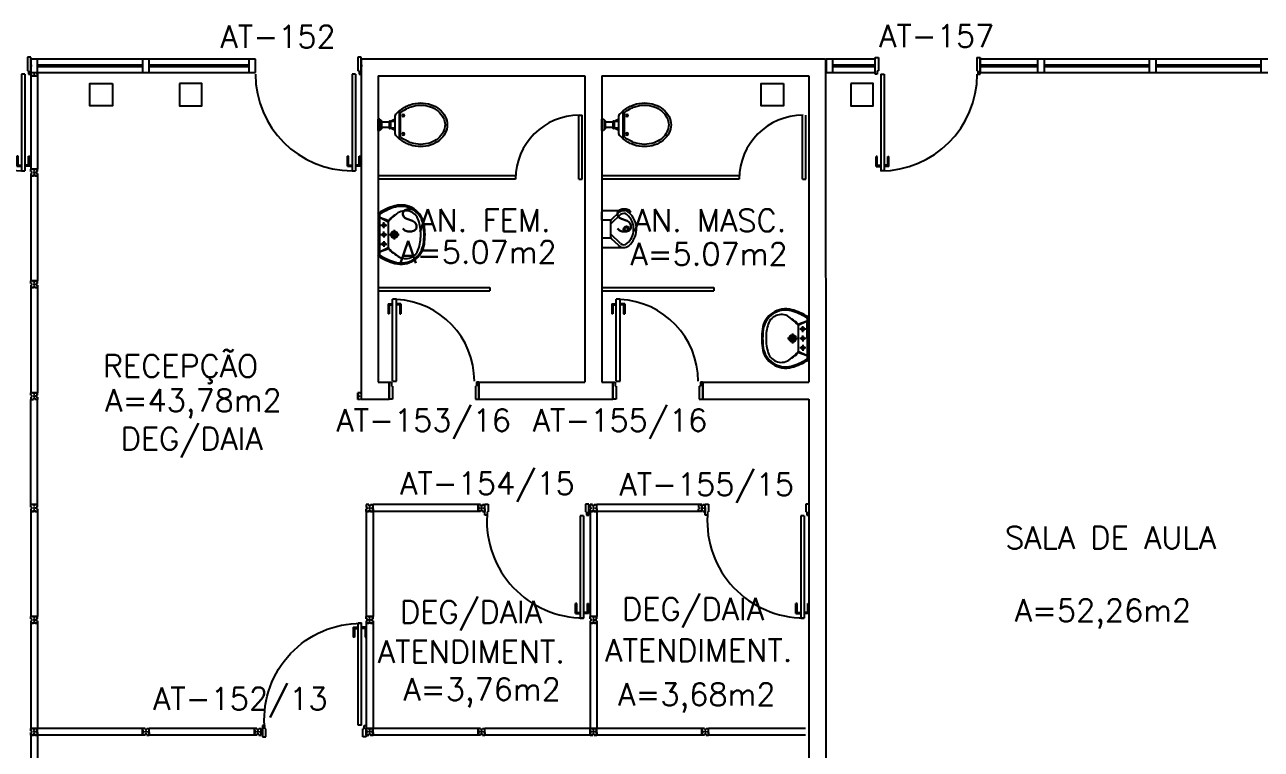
# Model space of a CAD drawing. Extents: x -250 to -5, y 354 to 449.
# Drawn here: x -87.68 to -76.63, y 379.13 to 385.61 of the extents above; entities that cross this region are included whole.
import ezdxf
from ezdxf.enums import TextEntityAlignment as Align

# ---------------------------------------------------------------- set-up
doc = ezdxf.new("R2010")
doc.units = 0
doc.header["$LTSCALE"] = 0.02
doc.header["$MEASUREMENT"] = 0
doc.layers.get('0').update_dxf_attribs({"linetype": 'CONTINUOUS'})
for name, color, linetype in [('ALV', 2, 'CONTINUOUS'), ('DIV', 2, 'CONTINUOUS'), ('ESQ', 2, 'CONTINUOUS'), ('ESTR', 3, 'CONTINUOUS'), ('PEÇAS', 1, 'CONTINUOUS'), ('TEXT_CENTRO_CUSTO', 1, 'CONTINUOUS'), ('TEXTO', 2, 'CONTINUOUS'), ('TEXTO-ENDEREÇO', 2, 'CONTINUOUS'), ('ÁREA', 2, 'CONTINUOUS')]:
    doc.layers.add(name, color=color, linetype=linetype)
doc.styles.add('UNB-100', font='simplex.shx', dxfattribs={"height": 0.2})
doc.styles.add('UNB-100-1', font='simplex.shx', dxfattribs={"height": 0.2})

# ---------------------------------------------------------------- blocks, each defined once
blk = doc.blocks.new('DIVMT-TTS')
for p, q in [((-0.03, 0.03), (-0.03, 0.006)), ((-0.008, 0.03), (-0.03, 0.03)), ((-0.0185, 0.006), (-0.03, 0.006)), ((-0.0185, -0.006), (-0.0185, 0.006)), ((-0.008, 0.03), (-0.008, 0.02)), ((-0.008, 0.02), (0.008, 0.02)), ((-0.0051, 0), (0.0051, 0)), ((0.0051, 0), (-0.0051, 0)), ((-0.0051, 0), (0.0051, 0)), ((0, -0.0051), (0, 0.0051)), ((0, 0.0051), (0, -0.0051)), ((0.008, 0.03), (0.008, 0.02)), ((0.008, 0.03), (0.03, 0.03)), ((0.0205, 0.006), (0.03, 0.006)), ((0.0205, -0.006), (0.0205, 0.006)), ((0.0205, 0.006), (0.0205, -0.006)), ((0.0205, 0.006), (0.03, 0.006)), ((0.97, 0.03), (0.03, 0.03)), ((0.03, 0.006), (0.03, 0.03)), ((0.03, -0.03), (0.03, 0.03)), ((0.03, -0.005), (0.03, 0.005)), ((0.97, -0.03), (0.97, 0.03)), ((0.97, 0.03), (0.97, 0.009)), ((0.97, 0.009), (0.97, 0.027)), ((0.9795, 0.006), (0.97, 0.006)), ((0.97, -0.005), (0.97, 0.005)), ((0.9795, 0.006), (0.9795, -0.006)), ((1.0051, 0), (0.9949, 0)), ((1, 0.0051), (1, -0.0051)), ((-0.0185, -0.006), (-0.03, -0.006)), ((-0.03, -0.03), (-0.03, -0.006)), ((-0.008, -0.03), (-0.03, -0.03)), ((-0.008, -0.03), (-0.008, -0.02)), ((-0.008, -0.02), (0.008, -0.02)), ((0.008, -0.03), (0.008, -0.02)), ((0.008, -0.03), (0.03, -0.03)), ((0.0205, -0.006), (0.03, -0.006)), ((0.0205, -0.006), (0.03, -0.006)), ((0.03, -0.006), (0.03, -0.03)), ((0.97, -0.03), (0.03, -0.03)), ((0.9795, -0.006), (0.97, -0.006)), ((0.97, -0.009), (0.97, -0.027))]:
    blk.add_line(p, q)
blk = doc.blocks.new('VDC-P-TTS')
for p, q in [((-0.127, 0.192), (0.127, 0.192)), ((-0.109, 0.202), (0.109, 0.202)), ((-0.068, 0.152), (0.068, 0.152)), ((-0.05, 0.152), (-0.03, 0.11)), ((-0.03, 0.152), (-0.03, 0.11)), ((0.03, 0.152), (0.03, 0.11)), ((0.05, 0.152), (0.03, 0.11)), ((-0.05, 0.015), (-0.05, 0)), ((-0.05, 0), (0.05, 0)), ((0.045, 0.02), (-0.045, 0.02)), ((-0.04, 0.025), (-0.04, 0.02)), ((0.035, 0.03), (-0.035, 0.03)), ((0.03, 0.11), (-0.03, 0.11)), ((0.03, 0.1), (-0.03, 0.1)), ((-0.025, 0.1), (-0.025, 0.03)), ((0.025, 0.1), (0.025, 0.03)), ((0.04, 0.025), (0.04, 0.02)), ((0.05, 0.015), (0.05, 0))]:
    blk.add_line(p, q)
for points in [[(0.16, 0.244, 0.050424), (0.18, 0.288, 0.082137), (0.195, 0.381, 0.082137), (0.18, 0.474, 0.090148), (0.138, 0.549, 0.104406), (0.073, 0.601, 0.117345), (0, 0.619, 0.117345), (-0.073, 0.601, 0.104406), (-0.138, 0.549, 0.090148), (-0.18, 0.474, 0.082137), (-0.195, 0.381, 0.082137)], [(0.142, 0.254, 0.050424), (0.161, 0.295, 0.082137), (0.175, 0.381, 0.082137), (0.161, 0.468, 0.090148), (0.122, 0.536, 0.104406), (0.064, 0.583, 0.117345), (0, 0.599, 0.117345), (-0.064, 0.583, 0.104406), (-0.122, 0.536, 0.090148), (-0.161, 0.468, 0.082137), (-0.175, 0.381, 0.082137)], [(-0.195, 0.381, 0.082137), (-0.18, 0.288, 0.050424), (-0.16, 0.244, 0.104406)], [(-0.175, 0.381, 0.082137), (-0.161, 0.295, 0.050424), (-0.142, 0.254, 0.050424)]]:
    blk.add_lwpolyline(points, format="xyb")
for centre in [(-0.083, 0.226), (0.083, 0.226)]:
    blk.add_circle(centre, 0.0101)
for centre, radius, start, end in [((0.08, 0.36), 0.266, 205.6863, 226.7558), ((0.08, 0.36), 0.246, 205.6863, 219.7706), ((-0.08, 0.36), 0.266, 313.2442, 334.3137), ((-0.08, 0.36), 0.246, 320.2294, 334.3137), ((-0.068, 0.202), 0.05, 226.7558, 270), ((0.068, 0.202), 0.05, 270, 313.2442), ((-0.045, 0.015), 0.005, 90, 180), ((-0.035, 0.025), 0.005, 90, 180), ((-0.03, 0.105), 0.005, 90, 270), ((0.03, 0.105), 0.005, 270, 90), ((0.035, 0.025), 0.005, 0, 90), ((0.045, 0.015), 0.005, 360, 90)]:
    blk.add_arc(centre, radius, start, end)
blk = doc.blocks.new('MICTR-P-TTS')
for p, q in [((0, 0.08), (0, 0.155)), ((0.01, 0.165), (0.205, 0.165)), ((0.168, 0.129), (0.08, 0.046)), ((0.151, 0.147), (0.083, 0.083)), ((0, 0.08), (0, -0.08)), ((0.081, 0.08), (0, 0.08)), ((0.08, -0.076), (0.08, 0.076)), ((0, -0.08), (0, -0.155)), ((0, -0.08), (0.081, -0.08)), ((0.168, -0.129), (0.08, -0.046)), ((0.151, -0.147), (0.083, -0.083)), ((0.01, -0.165), (0.205, -0.165))]:
    blk.add_line(p, q)
for radius in [0.025, 0.015]:
    blk.add_circle((0.22, 0), radius)
for centre, radius, start, end in [((0.01, 0.155), 0.01, 90, 180), ((0.197, 0.098), 0.0675, 49.5319, 133.3634), ((0.197, 0.098), 0.0425, 49.5319, 133.3634), ((0.114, 0), 0.171, 357.4005, 49.5319), ((0.114, 0), 0.196, 358.2793, 49.5319), ((0.09, 0.076), 0.01, 133.3634, 180), ((0.09, -0.076), 0.01, 180, 226.6366), ((0.114, 0), 0.171, 310.4681, 357.3509), ((0.114, 0), 0.196, 310.4681, 357.7012), ((0.01, -0.155), 0.01, 180, 270), ((0.197, -0.098), 0.0675, 226.6366, 310.4681), ((0.197, -0.098), 0.0425, 226.6366, 310.4681)]:
    blk.add_arc(centre, radius, start, end)
blk = doc.blocks.new('PILINT-TTS')
for points in [[(-0.2, 0), (-0.2, -0.2), (0, -0.2), (0, 0)], [(-0.8, 0), (-0.8, -0.2), (-1, -0.2), (-1, 0)], [(-0.8, -8.39), (-0.8, -8.99), (-1, -8.99), (-1, -8.39)]]:
    blk.add_lwpolyline(points, close=True)
blk.add_lwpolyline([(-0.2, -8.99), (0, -8.99), (0, -8.39), (-0.2, -8.39), (-0.2, -8.99)])
blk = doc.blocks.new('PE80-TTS')
for p, q in [((0.075, 0), (-0.075, 0)), ((-0.075, -0.03), (-0.075, 0)), ((0.075, 0), (0.075, -0.02)), ((0.777, 0.01), (0.687, 0.01)), ((0.687, 0), (0.687, 0.01)), ((0.777, 0.01), (0.777, -0.03)), ((0.04, -0.03), (-0.075, -0.03)), ((0.075, -0.02), (0.04, -0.02)), ((0.04, -0.03), (0.04, -0.02)), ((0.085, -0.03), (0.817, -0.03)), ((0.085, -0.03), (0.085, -0.065)), ((0.085, -0.065), (0.817, -0.065)), ((0.767, 0), (0.687, 0)), ((0.767, -0.095), (0.687, -0.095)), ((0.687, -0.095), (0.687, -0.105)), ((0.777, -0.105), (0.687, -0.105)), ((0.767, 0), (0.767, -0.03)), ((0.767, -0.095), (0.767, -0.065)), ((0.777, -0.105), (0.777, -0.065)), ((0.817, -0.065), (0.817, -0.03)), ((0.04, -0.771), (-0.075, -0.771)), ((-0.075, -0.771), (-0.075, -0.801)), ((0.04, -0.771), (0.04, -0.781)), ((0.075, -0.801), (-0.075, -0.801)), ((0.075, -0.802), (-0.075, -0.802)), ((0.075, -0.781), (0.04, -0.781)), ((0.075, -0.801), (0.075, -0.781))]:
    blk.add_line(p, q)
at = {"color": 1}
blk.add_arc((0.085, -0.03), 0.731, 270, 357.3429, dxfattribs=at)
blk = doc.blocks.new('MTINI-TTS')
for p, q in [((-0.03, 0.008), (-0.03, 0.03)), ((0.03, 0.03), (-0.03, 0.03)), ((-0.03, 0.008), (-0.02, 0.008)), ((-0.009, 0.03), (-0.027, 0.03)), ((-0.02, 0.008), (-0.02, 0)), ((-0.001, 0), (-0.02, 0)), ((-0.006, 0.02), (-0.006, 0.03)), ((-0.006, 0.023), (-0.006, 0.027)), ((-0.006, 0.02), (0.006, 0.02)), ((0.005, 0.03), (-0.005, 0.03)), ((0.005, 0), (-0.005, 0)), ((0.004, 0.02), (-0.004, 0.02)), ((0.02, 0), (-0.001, 0)), ((0, -0.005), (0, 0.005)), ((0.006, 0.02), (0.006, 0.03)), ((0.006, 0.023), (0.006, 0.027)), ((0.009, 0.03), (0.027, 0.03)), ((0.03, 0.008), (0.02, 0.008)), ((0.02, 0), (0.02, 0.008)), ((0.03, 0.008), (0.03, 0.03))]:
    blk.add_line(p, q)
blk = doc.blocks.new('PORTA')
at = {"layer": 'DIV'}
for p, q in [((137.465, 383.246), (137.435, 383.246)), ((137.435, 383.246), (137.435, 383.126)), ((137.465, 383.231), (137.465, 383.246)), ((137.465, 383.111), (137.465, 383.231)), ((137.445, 383.126), (137.435, 383.126)), ((137.445, 383.126), (137.445, 383.096)), ((137.465, 383.171), (137.476, 383.171)), ((137.383, 383.095), (137.383, 382.231)), ((137.413, 383.095), (137.383, 383.095)), ((137.413, 383.095), (137.413, 382.231)), ((137.445, 383.096), (137.465, 383.096)), ((137.465, 383.096), (137.465, 383.111)), ((137.351, 382.361), (137.341, 382.361)), ((137.341, 382.271), (137.341, 382.361)), ((137.351, 382.281), (137.351, 382.361)), ((137.445, 382.361), (137.455, 382.361)), ((137.445, 382.281), (137.445, 382.361)), ((137.455, 382.271), (137.455, 382.361)), ((137.341, 382.271), (137.381, 382.271)), ((137.351, 382.281), (137.381, 382.281)), ((137.383, 382.231), (137.413, 382.231)), ((137.445, 382.281), (137.415, 382.281)), ((137.455, 382.271), (137.415, 382.271))]:
    blk.add_line(p, q, dxfattribs=at)
at = {"layer": 'DIV', "color": 1}
blk.add_arc((137.383, 383.095), 0.864, 180, 270, dxfattribs=at)
blk = doc.blocks.new('PDV2E-TTS')
at = {"layer": 'DIV'}
for p, q in [((-0.967, 0.035), (-0.967, 0.05)), ((-0.967, 0.05), (-0.937, 0.05)), ((-0.967, -0.035), (-0.967, 0.035)), ((-0.937, 0.05), (-0.937, -0.02)), ((-0.068, 0.05), (-0.068, -0.02)), ((-0.038, 0.05), (-0.068, 0.05)), ((-0.038, 0.035), (-0.038, 0.05)), ((-0.038, -0.035), (-0.038, 0.035)), ((-0.967, -0.05), (-0.967, -0.035)), ((-0.947, -0.05), (-0.967, -0.05)), ((-0.947, -0.02), (-0.947, -0.05)), ((-0.947, -0.02), (-0.937, -0.02)), ((-0.083, -0.054), (-0.113, -0.054)), ((-0.113, -0.054), (-0.113, -0.969)), ((-0.083, -0.054), (-0.083, -0.969)), ((-0.059, -0.02), (-0.068, -0.02)), ((-0.059, -0.02), (-0.059, -0.05)), ((-0.059, -0.05), (-0.037, -0.05)), ((-0.038, -0.05), (-0.038, -0.035)), ((-0.113, -0.969), (-0.083, -0.969))]:
    blk.add_line(p, q, dxfattribs=at)
at = {"layer": 'DIV', "color": 1}
for p, q in [((-0.145, -0.839), (-0.155, -0.839)), ((-0.155, -0.929), (-0.155, -0.839)), ((-0.145, -0.919), (-0.145, -0.839)), ((-0.05, -0.839), (-0.04, -0.839)), ((-0.05, -0.919), (-0.05, -0.839)), ((-0.04, -0.929), (-0.04, -0.839)), ((-0.155, -0.929), (-0.115, -0.929)), ((-0.145, -0.919), (-0.115, -0.919)), ((-0.05, -0.919), (-0.08, -0.919)), ((-0.04, -0.929), (-0.08, -0.929))]:
    blk.add_line(p, q, dxfattribs=at)
blk.add_arc((-0.081, -0.101), 0.867, 176.6046, 269.9049, dxfattribs=at)
blk = doc.blocks.new('PORTA1')
at = {"layer": 'ALV'}
blk.add_line((145.922, 383.245), (145.952, 383.245), dxfattribs=at)
at = {"layer": 'DIV'}
for p, q in [((145.012, 383.23), (145.012, 383.245)), ((145.012, 383.245), (145.042, 383.245)), ((145.012, 383.11), (145.012, 383.23)), ((145.042, 383.245), (145.042, 383.125)), ((145.922, 383.245), (145.922, 383.125)), ((145.952, 383.11), (145.952, 383.23)), ((145.012, 383.17), (145, 383.17)), ((145.032, 383.125), (145.042, 383.125)), ((145.032, 383.125), (145.032, 383.095)), ((145.932, 383.125), (145.922, 383.125)), ((145.932, 383.125), (145.932, 383.095)), ((145.012, 383.095), (145.012, 383.11)), ((145.032, 383.095), (145.012, 383.095)), ((145.064, 383.095), (145.064, 382.23)), ((145.064, 383.095), (145.094, 383.095)), ((145.094, 383.095), (145.094, 382.23)), ((145.932, 383.095), (145.952, 383.095)), ((145.952, 383.095), (145.952, 383.11)), ((145.031, 382.36), (145.021, 382.36)), ((145.021, 382.27), (145.021, 382.36)), ((145.031, 382.28), (145.031, 382.36)), ((145.126, 382.36), (145.136, 382.36)), ((145.126, 382.28), (145.126, 382.36)), ((145.136, 382.27), (145.136, 382.36)), ((145.021, 382.27), (145.061, 382.27)), ((145.031, 382.28), (145.061, 382.28)), ((145.126, 382.28), (145.096, 382.28)), ((145.136, 382.27), (145.096, 382.27))]:
    blk.add_line(p, q, dxfattribs=at)
at = {"layer": 'ESQ'}
for p, q in [((145.012, 383.11), (145.012, 383.23)), ((145.952, 383.245), (145.952, 383.11))]:
    blk.add_line(p, q, dxfattribs=at)
at = {"layer": 'ESQ', "color": 1}
blk.add_arc((145.06, 383.095), 0.865, 270, 0, dxfattribs=at)
blk = doc.blocks.new('zsdgs')
at = {"layer": 'DIV'}
for p, q in [((139.598, 375.185), (139.568, 375.185)), ((139.568, 374.271), (139.568, 375.185)), ((139.598, 374.271), (139.598, 375.185)), ((139.525, 375.145), (139.525, 375.055)), ((139.525, 375.145), (139.565, 375.145)), ((139.535, 375.055), (139.526, 375.055)), ((139.535, 375.135), (139.535, 375.055)), ((139.535, 375.135), (139.565, 375.135)), ((139.64, 375.145), (139.6, 375.145)), ((139.63, 375.135), (139.6, 375.135)), ((139.63, 375.135), (139.63, 375.055)), ((139.63, 375.055), (139.64, 375.055)), ((139.64, 375.145), (139.64, 375.055)), ((139.544, 374.266), (139.523, 374.266)), ((139.524, 374.266), (139.524, 374.251)), ((139.524, 374.251), (139.524, 374.181)), ((139.524, 374.186), (139.524, 374.246)), ((139.524, 374.211), (139.524, 374.221)), ((139.524, 374.181), (139.524, 374.166)), ((139.524, 374.166), (139.554, 374.166)), ((139.544, 374.236), (139.544, 374.266)), ((139.544, 374.236), (139.554, 374.236)), ((139.554, 374.166), (139.554, 374.236)), ((139.568, 374.271), (139.598, 374.271)), ((140.422, 374.166), (140.422, 374.236)), ((140.432, 374.236), (140.422, 374.236)), ((140.452, 374.166), (140.422, 374.166)), ((140.432, 374.266), (140.452, 374.266)), ((140.432, 374.236), (140.432, 374.266)), ((140.452, 374.266), (140.452, 374.251)), ((140.452, 374.251), (140.452, 374.181)), ((140.452, 374.181), (140.452, 374.166))]:
    blk.add_line(p, q, dxfattribs=at)
at = {"layer": 'DIV', "color": 1}
blk.add_arc((139.571, 374.316), 0.865, 356.6786, 90, dxfattribs=at)

msp = doc.modelspace()

# ---------------------------------------------------------------- linework, layer by layer
at = {"layer": 'ALV'}
for p, q in [((-84.675, 385.306), (-80.521, 385.306)), ((-84.671, 385.306), (-84.671, 382.265)), ((-80.521, 385.306), (-80.519, 381.391)), ((-84.521, 385.156), (-84.521, 382.415)), ((-84.521, 385.156), (-82.671, 385.156)), ((-82.671, 385.156), (-82.671, 382.415)), ((-82.521, 385.156), (-80.671, 385.156)), ((-82.521, 385.156), (-82.521, 382.415)), ((-80.671, 385.156), (-80.671, 382.415)), ((-84.521, 382.415), (-84.421, 382.415)), ((-84.421, 382.265), (-84.421, 382.415)), ((-83.62, 382.265), (-83.62, 382.415)), ((-83.62, 382.415), (-82.671, 382.415)), ((-82.521, 382.415), (-82.421, 382.415)), ((-82.421, 382.265), (-82.421, 382.415)), ((-81.619, 382.265), (-81.619, 382.415)), ((-81.619, 382.415), (-80.671, 382.415)), ((-87.626, 381.321), (-87.626, 382.261)), ((-87.566, 381.321), (-87.566, 382.261)), ((-84.671, 382.265), (-84.421, 382.265)), ((-83.62, 382.265), (-82.421, 382.265)), ((-81.619, 382.265), (-80.669, 382.265)), ((-80.669, 382.265), (-80.669, 376.697)), ((-80.519, 381.391), (-80.519, 376.697))]:
    msp.add_line(p, q, dxfattribs=at)
at = {"layer": 'DIV'}
for p, q in [((-79.138, 385.305), (-79.138, 385.32)), ((-87.626, 385.155), (-87.626, 384.321)), ((-87.626, 385.155), (-87.605, 385.155)), ((-87.566, 385.155), (-87.626, 385.155)), ((-87.605, 385.155), (-87.623, 385.155)), ((-87.602, 385.165), (-87.602, 385.155)), ((-87.602, 385.165), (-87.59, 385.165)), ((-87.591, 385.155), (-87.601, 385.155)), ((-87.59, 385.165), (-87.59, 385.155)), ((-87.587, 385.155), (-87.569, 385.155)), ((-87.566, 385.155), (-87.566, 384.321)), ((-87.602, 384.321), (-87.626, 384.321)), ((-87.626, 384.299), (-87.626, 384.321)), ((-87.566, 384.321), (-87.626, 384.321)), ((-87.626, 384.299), (-87.616, 384.299)), ((-87.626, 384.283), (-87.616, 384.283)), ((-87.626, 384.283), (-87.626, 384.261)), ((-87.626, 384.261), (-87.602, 384.261)), ((-87.616, 384.283), (-87.616, 384.299)), ((-87.602, 384.312), (-87.602, 384.321)), ((-87.602, 384.312), (-87.602, 384.321)), ((-87.59, 384.312), (-87.602, 384.312)), ((-87.602, 384.312), (-87.59, 384.312)), ((-87.602, 384.273), (-87.602, 384.261)), ((-87.59, 384.273), (-87.602, 384.273)), ((-87.591, 384.321), (-87.601, 384.321)), ((-87.591, 384.291), (-87.601, 384.291)), ((-87.601, 384.291), (-87.591, 384.291)), ((-87.596, 384.286), (-87.596, 384.297)), ((-87.596, 384.297), (-87.596, 384.286)), ((-87.596, 384.286), (-87.596, 384.297)), ((-87.59, 384.321), (-87.566, 384.321)), ((-87.59, 384.312), (-87.59, 384.321)), ((-87.59, 384.312), (-87.59, 384.321)), ((-87.59, 384.273), (-87.59, 384.261)), ((-87.566, 384.261), (-87.59, 384.261)), ((-87.566, 384.299), (-87.576, 384.299)), ((-87.576, 384.283), (-87.576, 384.299)), ((-87.566, 384.283), (-87.576, 384.283)), ((-87.566, 384.299), (-87.566, 384.321)), ((-87.566, 384.283), (-87.566, 384.261)), ((-79.996, 384.306), (-80.026, 384.306)), ((-87.602, 381.321), (-87.626, 381.321)), ((-87.626, 381.299), (-87.626, 381.321)), ((-87.566, 381.321), (-87.626, 381.321)), ((-87.626, 381.299), (-87.616, 381.299)), ((-87.626, 381.283), (-87.616, 381.283)), ((-87.626, 381.283), (-87.626, 381.261)), ((-87.626, 381.261), (-87.602, 381.261)), ((-87.616, 381.283), (-87.616, 381.299)), ((-87.602, 381.312), (-87.602, 381.321)), ((-87.602, 381.312), (-87.602, 381.321)), ((-87.59, 381.312), (-87.602, 381.312)), ((-87.602, 381.312), (-87.59, 381.312)), ((-87.602, 381.273), (-87.602, 381.261)), ((-87.59, 381.273), (-87.602, 381.273)), ((-87.591, 381.321), (-87.601, 381.321)), ((-87.591, 381.291), (-87.601, 381.291)), ((-87.601, 381.291), (-87.591, 381.291)), ((-87.596, 381.286), (-87.596, 381.297)), ((-87.596, 381.297), (-87.596, 381.286)), ((-87.596, 381.286), (-87.596, 381.297)), ((-87.59, 381.321), (-87.566, 381.321)), ((-87.59, 381.312), (-87.59, 381.321)), ((-87.59, 381.312), (-87.59, 381.321)), ((-87.59, 381.273), (-87.59, 381.261)), ((-87.566, 381.261), (-87.59, 381.261)), ((-87.566, 381.299), (-87.576, 381.299)), ((-87.576, 381.283), (-87.576, 381.299)), ((-87.566, 381.283), (-87.576, 381.283)), ((-87.566, 381.299), (-87.566, 381.321)), ((-87.566, 381.283), (-87.566, 381.261)), ((-83.626, 381.321), (-83.626, 381.297)), ((-83.604, 381.321), (-83.626, 381.321)), ((-83.614, 381.297), (-83.626, 381.297)), ((-83.614, 381.285), (-83.626, 381.285)), ((-83.626, 381.261), (-83.626, 381.285)), ((-83.604, 381.261), (-83.626, 381.261)), ((-83.614, 381.285), (-83.614, 381.297)), ((-83.604, 381.321), (-83.604, 381.311)), ((-83.604, 381.311), (-83.588, 381.311)), ((-83.604, 381.261), (-83.604, 381.271)), ((-83.604, 381.271), (-83.588, 381.271)), ((-83.601, 381.291), (-83.591, 381.291)), ((-83.591, 381.291), (-83.601, 381.291)), ((-83.601, 381.291), (-83.591, 381.291)), ((-83.596, 381.286), (-83.596, 381.297)), ((-83.596, 381.297), (-83.596, 381.286)), ((-83.588, 381.321), (-83.588, 381.311)), ((-83.588, 381.321), (-83.566, 381.321)), ((-83.588, 381.261), (-83.588, 381.271)), ((-83.588, 381.261), (-83.566, 381.261)), ((-83.575, 381.297), (-83.566, 381.297)), ((-83.575, 381.285), (-83.575, 381.297)), ((-83.575, 381.297), (-83.575, 381.285)), ((-83.575, 381.297), (-83.566, 381.297)), ((-83.575, 381.285), (-83.566, 381.285)), ((-83.575, 381.285), (-83.566, 381.285)), ((-83.566, 381.297), (-83.566, 381.321)), ((-83.566, 381.261), (-83.566, 381.321)), ((-83.566, 381.286), (-83.566, 381.296)), ((-83.566, 381.285), (-83.566, 381.261)), ((-81.657, 381.321), (-81.657, 381.297)), ((-81.635, 381.321), (-81.657, 381.321)), ((-81.646, 381.297), (-81.657, 381.297)), ((-81.646, 381.285), (-81.657, 381.285)), ((-81.657, 381.261), (-81.657, 381.285)), ((-81.635, 381.261), (-81.657, 381.261)), ((-81.646, 381.285), (-81.646, 381.297)), ((-81.635, 381.321), (-81.635, 381.311)), ((-81.635, 381.311), (-81.619, 381.311)), ((-81.635, 381.261), (-81.635, 381.271)), ((-81.635, 381.271), (-81.619, 381.271)), ((-81.632, 381.291), (-81.622, 381.291)), ((-81.622, 381.291), (-81.632, 381.291)), ((-81.632, 381.291), (-81.622, 381.291)), ((-81.627, 381.286), (-81.627, 381.297)), ((-81.627, 381.297), (-81.627, 381.286)), ((-81.619, 381.321), (-81.619, 381.311)), ((-81.619, 381.321), (-81.597, 381.321)), ((-81.619, 381.261), (-81.619, 381.271)), ((-81.619, 381.261), (-81.597, 381.261)), ((-81.607, 381.297), (-81.597, 381.297)), ((-81.607, 381.285), (-81.607, 381.297)), ((-81.607, 381.297), (-81.607, 381.285)), ((-81.607, 381.297), (-81.597, 381.297)), ((-81.607, 381.285), (-81.597, 381.285)), ((-81.607, 381.285), (-81.597, 381.285)), ((-81.597, 381.297), (-81.597, 381.321)), ((-81.597, 381.261), (-81.597, 381.321)), ((-81.597, 381.286), (-81.597, 381.296)), ((-81.597, 381.285), (-81.597, 381.261)), ((-87.602, 380.321), (-87.626, 380.321)), ((-87.626, 380.299), (-87.626, 380.321)), ((-87.566, 380.321), (-87.626, 380.321)), ((-87.626, 380.299), (-87.616, 380.299)), ((-87.626, 380.283), (-87.616, 380.283)), ((-87.626, 380.283), (-87.626, 380.261)), ((-87.626, 380.261), (-87.602, 380.261)), ((-87.616, 380.283), (-87.616, 380.299)), ((-87.602, 380.312), (-87.602, 380.321)), ((-87.602, 380.312), (-87.602, 380.321)), ((-87.59, 380.312), (-87.602, 380.312)), ((-87.602, 380.312), (-87.59, 380.312)), ((-87.602, 380.273), (-87.602, 380.261)), ((-87.59, 380.273), (-87.602, 380.273)), ((-87.591, 380.321), (-87.601, 380.321)), ((-87.591, 380.291), (-87.601, 380.291)), ((-87.601, 380.291), (-87.591, 380.291)), ((-87.596, 380.286), (-87.596, 380.297)), ((-87.596, 380.297), (-87.596, 380.286)), ((-87.596, 380.286), (-87.596, 380.297)), ((-87.59, 380.321), (-87.566, 380.321)), ((-87.59, 380.312), (-87.59, 380.321)), ((-87.59, 380.312), (-87.59, 380.321)), ((-87.59, 380.273), (-87.59, 380.261)), ((-87.566, 380.261), (-87.59, 380.261)), ((-87.566, 380.299), (-87.576, 380.299)), ((-87.576, 380.283), (-87.576, 380.299)), ((-87.566, 380.283), (-87.576, 380.283)), ((-87.566, 380.299), (-87.566, 380.321)), ((-87.566, 380.283), (-87.566, 380.261)), ((-84.602, 380.321), (-84.626, 380.321)), ((-84.626, 380.299), (-84.626, 380.321)), ((-84.566, 380.321), (-84.626, 380.321)), ((-84.626, 380.299), (-84.616, 380.299)), ((-84.626, 380.283), (-84.616, 380.283)), ((-84.626, 380.283), (-84.626, 380.261)), ((-84.626, 380.261), (-84.602, 380.261)), ((-84.616, 380.283), (-84.616, 380.299)), ((-84.602, 380.312), (-84.602, 380.321)), ((-84.602, 380.312), (-84.602, 380.321)), ((-84.59, 380.312), (-84.602, 380.312)), ((-84.602, 380.312), (-84.59, 380.312)), ((-84.602, 380.273), (-84.602, 380.261)), ((-84.59, 380.273), (-84.602, 380.273)), ((-84.591, 380.321), (-84.601, 380.321)), ((-84.591, 380.291), (-84.601, 380.291)), ((-84.601, 380.291), (-84.591, 380.291)), ((-84.596, 380.286), (-84.596, 380.297)), ((-84.596, 380.297), (-84.596, 380.286)), ((-84.596, 380.286), (-84.596, 380.297)), ((-84.59, 380.321), (-84.566, 380.321)), ((-84.59, 380.312), (-84.59, 380.321)), ((-84.59, 380.312), (-84.59, 380.321)), ((-84.59, 380.273), (-84.59, 380.261)), ((-84.566, 380.261), (-84.59, 380.261)), ((-84.566, 380.299), (-84.576, 380.299)), ((-84.576, 380.283), (-84.576, 380.299)), ((-84.566, 380.283), (-84.576, 380.283)), ((-84.566, 380.299), (-84.566, 380.321)), ((-84.566, 380.283), (-84.566, 380.261)), ((-82.602, 380.321), (-82.626, 380.321)), ((-82.626, 380.299), (-82.626, 380.321)), ((-82.566, 380.321), (-82.626, 380.321)), ((-82.626, 380.299), (-82.616, 380.299)), ((-82.626, 380.283), (-82.616, 380.283)), ((-82.626, 380.283), (-82.626, 380.261)), ((-82.626, 380.261), (-82.602, 380.261)), ((-82.616, 380.283), (-82.616, 380.299)), ((-82.602, 380.312), (-82.602, 380.321)), ((-82.602, 380.312), (-82.602, 380.321)), ((-82.59, 380.312), (-82.602, 380.312)), ((-82.602, 380.312), (-82.59, 380.312)), ((-82.602, 380.273), (-82.602, 380.261)), ((-82.59, 380.273), (-82.602, 380.273)), ((-82.591, 380.321), (-82.601, 380.321)), ((-82.591, 380.291), (-82.601, 380.291)), ((-82.601, 380.291), (-82.591, 380.291)), ((-82.596, 380.286), (-82.596, 380.297)), ((-82.596, 380.297), (-82.596, 380.286)), ((-82.596, 380.286), (-82.596, 380.297)), ((-82.59, 380.321), (-82.566, 380.321)), ((-82.59, 380.312), (-82.59, 380.321)), ((-82.59, 380.312), (-82.59, 380.321)), ((-82.59, 380.273), (-82.59, 380.261)), ((-82.566, 380.261), (-82.59, 380.261)), ((-82.566, 380.299), (-82.576, 380.299)), ((-82.576, 380.283), (-82.576, 380.299)), ((-82.566, 380.283), (-82.576, 380.283)), ((-82.566, 380.299), (-82.566, 380.321)), ((-82.566, 380.283), (-82.566, 380.261)), ((-85.626, 379.321), (-85.626, 379.297)), ((-85.604, 379.321), (-85.626, 379.321)), ((-85.614, 379.297), (-85.626, 379.297)), ((-85.614, 379.285), (-85.626, 379.285)), ((-85.626, 379.261), (-85.626, 379.285)), ((-85.604, 379.261), (-85.626, 379.261)), ((-85.614, 379.285), (-85.614, 379.297)), ((-85.604, 379.321), (-85.604, 379.311)), ((-85.604, 379.311), (-85.588, 379.311)), ((-85.604, 379.261), (-85.604, 379.271)), ((-85.604, 379.271), (-85.588, 379.271)), ((-85.601, 379.291), (-85.591, 379.291)), ((-85.591, 379.291), (-85.601, 379.291)), ((-85.601, 379.291), (-85.591, 379.291)), ((-85.596, 379.286), (-85.596, 379.297)), ((-85.596, 379.297), (-85.596, 379.286)), ((-85.588, 379.321), (-85.588, 379.311)), ((-85.588, 379.321), (-85.566, 379.321)), ((-85.588, 379.261), (-85.588, 379.271)), ((-85.588, 379.261), (-85.566, 379.261)), ((-85.575, 379.297), (-85.566, 379.297)), ((-85.575, 379.285), (-85.575, 379.297)), ((-85.575, 379.297), (-85.575, 379.285)), ((-85.575, 379.297), (-85.566, 379.297)), ((-85.575, 379.285), (-85.566, 379.285)), ((-85.575, 379.285), (-85.566, 379.285)), ((-85.566, 379.297), (-85.566, 379.321)), ((-85.566, 379.261), (-85.566, 379.321)), ((-85.566, 379.286), (-85.566, 379.296)), ((-85.566, 379.285), (-85.566, 379.261)), ((-81.626, 379.321), (-81.626, 379.297)), ((-81.604, 379.321), (-81.626, 379.321)), ((-81.614, 379.297), (-81.626, 379.297)), ((-81.614, 379.285), (-81.626, 379.285)), ((-81.626, 379.261), (-81.626, 379.285)), ((-81.604, 379.261), (-81.626, 379.261)), ((-81.614, 379.285), (-81.614, 379.297)), ((-81.604, 379.321), (-81.604, 379.311)), ((-81.604, 379.311), (-81.588, 379.311)), ((-81.604, 379.261), (-81.604, 379.271)), ((-81.604, 379.271), (-81.588, 379.271)), ((-81.601, 379.291), (-81.591, 379.291)), ((-81.591, 379.291), (-81.601, 379.291)), ((-81.601, 379.291), (-81.591, 379.291)), ((-81.596, 379.286), (-81.596, 379.297)), ((-81.596, 379.297), (-81.596, 379.286)), ((-81.588, 379.321), (-81.588, 379.311)), ((-81.588, 379.321), (-81.566, 379.321)), ((-81.588, 379.261), (-81.588, 379.271)), ((-81.588, 379.261), (-81.566, 379.261)), ((-81.575, 379.297), (-81.566, 379.297)), ((-81.575, 379.285), (-81.575, 379.297)), ((-81.575, 379.297), (-81.575, 379.285)), ((-81.575, 379.297), (-81.566, 379.297)), ((-81.575, 379.285), (-81.566, 379.285)), ((-81.575, 379.285), (-81.566, 379.285)), ((-81.566, 379.297), (-81.566, 379.321)), ((-81.566, 379.261), (-81.566, 379.321)), ((-80.699, 379.321), (-81.566, 379.321)), ((-81.566, 379.286), (-81.566, 379.296)), ((-81.566, 379.285), (-81.566, 379.261)), ((-80.699, 379.261), (-81.566, 379.261))]:
    msp.add_line(p, q, dxfattribs=at)
at = {"layer": 'ESQ'}
for p, q in [((-87.625, 385.305), (-87.625, 385.186)), ((-87.565, 385.305), (-87.625, 385.305)), ((-87.565, 385.185), (-87.565, 385.305)), ((-87.565, 385.239), (-86.625, 385.239)), ((-86.625, 385.305), (-87.564, 385.305)), ((-86.625, 385.251), (-87.564, 385.251)), ((-86.566, 385.305), (-86.626, 385.305)), ((-86.626, 385.305), (-86.626, 385.186)), ((-85.626, 385.305), (-86.566, 385.305)), ((-86.566, 385.185), (-86.566, 385.305)), ((-85.677, 385.251), (-86.566, 385.251)), ((-86.566, 385.239), (-85.677, 385.239)), ((-85.677, 385.305), (-85.677, 385.186)), ((-85.617, 385.305), (-85.677, 385.305)), ((-85.617, 385.185), (-85.617, 385.305)), ((-80.456, 385.305), (-80.516, 385.305)), ((-80.516, 385.305), (-80.516, 385.186)), ((-80.456, 385.185), (-80.456, 385.305)), ((-80.456, 385.239), (-80.078, 385.239)), ((-80.078, 385.305), (-80.455, 385.305)), ((-80.078, 385.251), (-80.455, 385.251)), ((-78.626, 385.305), (-79.138, 385.305)), ((-78.626, 385.251), (-79.138, 385.251)), ((-79.138, 385.239), (-78.626, 385.239)), ((-78.626, 385.305), (-78.626, 385.186)), ((-78.566, 385.305), (-78.626, 385.305)), ((-78.566, 385.305), (-78.566, 385.185)), ((-78.566, 385.239), (-77.626, 385.239)), ((-77.626, 385.305), (-78.565, 385.305)), ((-77.626, 385.251), (-78.565, 385.251)), ((-77.566, 385.305), (-77.626, 385.305)), ((-77.626, 385.185), (-77.626, 385.305)), ((-77.566, 385.185), (-77.566, 385.305)), ((-77.566, 385.239), (-76.626, 385.239)), ((-76.626, 385.305), (-77.565, 385.305)), ((-76.626, 385.251), (-77.565, 385.251)), ((-76.566, 385.305), (-76.626, 385.305)), ((-76.626, 385.185), (-76.626, 385.305)), ((-87.625, 385.185), (-87.565, 385.185)), ((-87.565, 385.185), (-86.625, 385.185)), ((-86.626, 385.185), (-86.566, 385.185)), ((-86.566, 385.185), (-85.626, 385.185)), ((-85.677, 385.185), (-85.617, 385.185)), ((-80.516, 385.185), (-80.456, 385.185)), ((-80.456, 385.185), (-80.078, 385.185)), ((-79.138, 385.185), (-78.626, 385.185)), ((-78.626, 385.185), (-78.566, 385.185)), ((-78.566, 385.185), (-77.626, 385.185)), ((-77.626, 385.185), (-77.566, 385.185)), ((-77.566, 385.185), (-76.626, 385.185)), ((-76.626, 385.185), (-76.566, 385.185)), ((-82.727, 384.232), (-82.727, 384.802)), ((-82.727, 384.802), (-82.697, 384.802)), ((-82.697, 384.232), (-82.697, 384.802)), ((-80.727, 384.232), (-80.727, 384.802)), ((-80.697, 384.232), (-80.697, 384.802)), ((-84.52, 384.263), (-83.293, 384.263)), ((-84.52, 384.233), (-83.293, 384.233)), ((-83.293, 384.263), (-83.293, 384.233)), ((-82.727, 384.232), (-82.695, 384.232)), ((-82.52, 384.263), (-81.294, 384.263)), ((-82.52, 384.233), (-81.294, 384.233)), ((-81.294, 384.263), (-81.294, 384.233)), ((-80.727, 384.232), (-80.696, 384.232)), ((-84.521, 383.263), (-83.521, 383.263)), ((-84.521, 383.233), (-83.521, 383.233)), ((-83.521, 383.263), (-83.521, 383.233)), ((-82.52, 383.263), (-81.52, 383.263)), ((-82.52, 383.233), (-81.52, 383.233)), ((-81.52, 383.263), (-81.52, 383.233)), ((-84.701, 382.261), (-84.701, 382.321)), ((-84.701, 382.321), (-84.701, 382.3)), ((-84.701, 382.3), (-84.701, 382.318)), ((-84.692, 382.297), (-84.701, 382.297)), ((-84.701, 382.286), (-84.701, 382.296)), ((-84.692, 382.285), (-84.701, 382.285)), ((-84.701, 382.282), (-84.701, 382.264)), ((-84.692, 382.297), (-84.692, 382.285)), ((-84.666, 382.291), (-84.676, 382.291)), ((-84.671, 382.297), (-84.671, 382.286))]:
    msp.add_line(p, q, dxfattribs=at)
for centre in [(-82.721, 384.232), (-80.722, 384.232)]:
    msp.add_arc(centre, 0.571, 90, 180, dxfattribs=at)
at = {"layer": 'PEÇAS', "color": 1}
for p, q in [((-84.521, 383.917), (-84.521, 383.553)), ((-84.509, 383.911), (-84.509, 383.58)), ((-84.509, 383.735), (-84.509, 383.891)), ((-84.509, 383.891), (-84.425, 383.861)), ((-84.509, 383.891), (-84.429, 383.851)), ((-84.495, 383.819), (-84.442, 383.819)), ((-84.469, 383.793), (-84.469, 383.846)), ((-84.429, 383.851), (-84.429, 383.619)), ((-84.376, 383.779), (-84.376, 383.691)), ((-84.509, 383.735), (-84.509, 383.56)), ((-84.495, 383.735), (-84.442, 383.735)), ((-84.469, 383.735), (-84.469, 383.762)), ((-84.469, 383.735), (-84.469, 383.709)), ((-84.469, 383.678), (-84.469, 383.625)), ((-84.42, 383.735), (-84.332, 383.735)), ((-84.509, 383.58), (-84.429, 383.619)), ((-84.509, 383.58), (-84.425, 383.61)), ((-84.495, 383.651), (-84.442, 383.651)), ((-80.684, 382.962), (-80.768, 382.932)), ((-80.684, 382.962), (-80.764, 382.923)), ((-80.764, 382.923), (-80.764, 382.691)), ((-80.724, 382.864), (-80.724, 382.917)), ((-80.684, 382.982), (-80.684, 382.651)), ((-80.684, 382.807), (-80.684, 382.962)), ((-80.671, 382.989), (-80.671, 382.624)), ((-80.772, 382.807), (-80.86, 382.807)), ((-80.816, 382.851), (-80.816, 382.763)), ((-80.697, 382.891), (-80.75, 382.891)), ((-80.697, 382.807), (-80.75, 382.807)), ((-80.724, 382.807), (-80.724, 382.833)), ((-80.724, 382.807), (-80.724, 382.78)), ((-80.684, 382.807), (-80.684, 382.631)), ((-80.684, 382.651), (-80.768, 382.681)), ((-80.684, 382.651), (-80.764, 382.691)), ((-80.697, 382.723), (-80.75, 382.723)), ((-80.724, 382.749), (-80.724, 382.696))]:
    msp.add_line(p, q, dxfattribs=at)
for centre, radius in [((-84.469, 383.819), 0.0137), ((-84.469, 383.735), 0.0137), ((-84.376, 383.735), 0.0315), ((-84.376, 383.735), 0.021), ((-84.469, 383.651), 0.0137), ((-80.724, 382.891), 0.0137), ((-80.816, 382.807), 0.0315), ((-80.816, 382.807), 0.021), ((-80.724, 382.807), 0.0137), ((-80.724, 382.723), 0.0137)]:
    msp.add_circle(centre, radius, dxfattribs=at)
for centre, radius, start, end in [((-84.315, 383.79), 0.21, 8.1254, 105.1115), ((-84.509, 383.917), 0.0126, 122.7859, 180), ((-84.235, 383.493), 0.518, 105.1115, 122.7859), ((-84.496, 383.911), 0.0126, 121.9899, 180), ((-84.235, 383.493), 0.505, 104.7183, 121.9899), ((-79.988, 378.815), 6.719, 130.5597, 131.3277), ((-80.449, 378.454), 6.719, 125.5597, 126.1653), ((-84.313, 383.788), 0.2, 7.8851, 104.7183), ((-84.276, 383.826), 0.123, 17.587, 130.5597), ((-84.416, 383.851), 0.0126, 131.3277, 180), ((-84.406, 383.867), 0.0137, 126.1653, 188.2711), ((-84.563, 383.735), 0.424, 0, 17.587), ((-84.696, 383.735), 0.587, 0, 7.8851), ((-84.696, 383.735), 0.595, 0, 8.1254), ((-84.563, 383.735), 0.424, 342.413, 0), ((-84.696, 383.735), 0.587, 352.1149, 0), ((-84.696, 383.735), 0.595, 351.8746, 0), ((-84.496, 383.56), 0.0126, 180, 238.0101), ((-84.416, 383.619), 0.0126, 180, 228.6723), ((-79.988, 388.655), 6.719, 228.6723, 229.4403), ((-84.406, 383.603), 0.0137, 171.7289, 233.8347), ((-80.449, 389.017), 6.719, 233.8347, 234.4403), ((-84.315, 383.681), 0.21, 254.8885, 351.8746), ((-84.313, 383.682), 0.2, 255.2817, 352.1149), ((-84.276, 383.644), 0.123, 229.4403, 342.413), ((-84.509, 383.553), 0.0126, 180, 237.2141), ((-84.235, 383.978), 0.518, 237.2141, 254.8885), ((-84.235, 383.978), 0.505, 238.0101, 255.2817), ((-80.877, 382.861), 0.21, 74.8885, 171.8746), ((-80.88, 382.86), 0.2, 75.2817, 172.1149), ((-80.916, 382.898), 0.123, 49.4403, 162.413), ((-80.957, 382.564), 0.505, 58.0101, 75.2817), ((-80.957, 382.564), 0.518, 57.2141, 74.8885), ((-80.629, 382.807), 0.424, 162.413, 180), ((-84.743, 377.525), 6.719, 53.8347, 54.4403), ((-85.205, 377.887), 6.719, 48.6723, 49.4403), ((-80.786, 382.939), 0.0137, 351.7289, 53.8347), ((-80.776, 382.923), 0.0126, 0, 48.6723), ((-80.696, 382.982), 0.0126, 0, 58.0101), ((-80.684, 382.989), 0.0126, 0, 57.2141), ((-80.496, 382.807), 0.595, 171.8746, 180), ((-80.496, 382.807), 0.595, 180, 188.1254), ((-80.496, 382.807), 0.587, 172.1149, 180), ((-80.496, 382.807), 0.587, 180, 187.8851), ((-80.629, 382.807), 0.424, 180, 197.587), ((-80.877, 382.752), 0.21, 188.1254, 285.1115), ((-80.88, 382.754), 0.2, 187.8851, 284.7183), ((-80.916, 382.716), 0.123, 197.587, 310.5597), ((-85.205, 387.727), 6.719, 310.5597, 311.3277), ((-80.786, 382.675), 0.0137, 306.1653, 8.2711), ((-80.776, 382.691), 0.0126, 311.3277, 0), ((-84.743, 388.088), 6.719, 305.5597, 306.1653), ((-80.957, 383.049), 0.505, 284.7183, 301.9899), ((-80.957, 383.049), 0.518, 285.1115, 302.7859), ((-80.696, 382.631), 0.0126, 301.9899, 0), ((-80.684, 382.624), 0.0126, 302.7859, 0)]:
    msp.add_arc(centre, radius, start, end, dxfattribs=at)

# ---------------------------------------------------------------- block references
at = {"layer": 'ALV'}
for name, p in [('PORTA', (-225.09, 2.075)), ('PORTA', (-222.136, 2.075)), ('PORTA1', (-225.09, 2.075))]:
    msp.add_blockref(name, p, dxfattribs=at)
at = {"layer": 'ALV', "xscale": -1}
msp.add_blockref('zsdgs', (54.898, 5.08), dxfattribs=at)
at = {"layer": 'DIV'}
for name, p, rotation in [('MTINI-TTS', (-87.596, 385.185), 180), ('DIVMT-TTS', (-87.596, 383.291), 90), ('DIVMT-TTS', (-87.596, 382.291), 90), ('DIVMT-TTS', (-87.596, 380.291), 90), ('DIVMT-TTS', (-84.596, 380.291), 90), ('DIVMT-TTS', (-82.596, 380.291), 90), ('DIVMT-TTS', (-87.596, 379.291), 90), ('DIVMT-TTS', (-84.596, 379.291), 90), ('DIVMT-TTS', (-82.596, 379.291), 90), ('DIVMT-TTS', (-87.596, 378.291), 90)]:
    msp.add_blockref(name, p, dxfattribs=dict(at, rotation=rotation))
for name, p in [('DIVMT-TTS', (-84.596, 381.291)), ('PDV2E-TTS', (-82.6, 381.276)), ('DIVMT-TTS', (-82.596, 381.291)), ('PDV2E-TTS', (-80.63, 381.276)), ('DIVMT-TTS', (-87.596, 379.291)), ('DIVMT-TTS', (-86.596, 379.291)), ('DIVMT-TTS', (-84.596, 379.291)), ('DIVMT-TTS', (-83.596, 379.291)), ('DIVMT-TTS', (-82.596, 379.291))]:
    msp.add_blockref(name, p, dxfattribs=at)
at = {"layer": 'ESQ', "rotation": 90}
for name, p in [('PE80-TTS', (-84.421, 382.34)), ('PE80-TTS', (-82.421, 382.34)), ('MTINI-TTS', (-84.671, 382.291))]:
    msp.add_blockref(name, p, dxfattribs=at)
at = {"layer": 'ESTR', "color": 9}
for p in [(-86.096, 385.087), (-86.096, 385.087), (-80.096, 385.087)]:
    msp.add_blockref('PILINT-TTS', p, dxfattribs=at)
at = {"layer": 'PEÇAS', "xscale": -1, "rotation": 270}
for p in [(-84.521, 384.717), (-82.521, 384.717)]:
    msp.add_blockref('VDC-P-TTS', p, dxfattribs=at)
at = {"layer": 'PEÇAS'}
msp.add_blockref('MICTR-P-TTS', (-82.521, 383.785), dxfattribs=at)

# ---------------------------------------------------------------- texts
at = {"layer": 'TEXT_CENTRO_CUSTO', "style": 'UNB-100'}
for p in [(-86.821, 381.81), (-84.324, 380.262), (-82.339, 380.288)]:
    msp.add_text('DEG/DAIA', height=0.2, dxfattribs=at).set_placement(p)
at = {"layer": 'TEXTO', "style": 'UNB-100'}
for s, p in [('SAN. FEM.', (-84.324, 383.762)), ('SAN. MASC.', (-82.406, 383.762)), ('RECEPÇÃO', (-86.981, 382.46)), ('SALA DE AULA', (-78.916, 380.927)), ('ATENDIMENT.', (-84.522, 379.906)), ('ATENDIMENT.', (-82.489, 379.919))]:
    msp.add_text(s, height=0.2, dxfattribs=at).set_placement(p)
at = {"layer": 'TEXTO-ENDEREÇO', "style": 'UNB-100-1'}
for s, p in [('AT-152', (-85.928, 385.406)), ('AT-157', (-80.041, 385.412)), ('AT-153/16', (-84.893, 381.976)), ('AT-155/16', (-83.138, 381.976)), ('AT-154/15', (-84.323, 381.412)), ('AT-155/15', (-82.363, 381.403)), ('AT-152/13', (-86.532, 379.486))]:
    msp.add_text(s, height=0.2, dxfattribs=at).set_placement(p)
at = {"layer": 'ÁREA', "style": 'UNB-100'}
for s, p in [('A=5.07m2', (-83.626, 383.479)), ('A=5.07m2', (-81.562, 383.462)), ('A=43,78m2', (-86.17, 382.154)), ('A=52,26m2', (-78.041, 380.276)), ('A=3,76m2', (-83.59, 379.571)), ('A=3,68m2', (-81.671, 379.525))]:
    msp.add_text(s, height=0.2, dxfattribs=at).set_placement(p, align=Align.CENTER)

doc.saveas('drawing.dxf')
